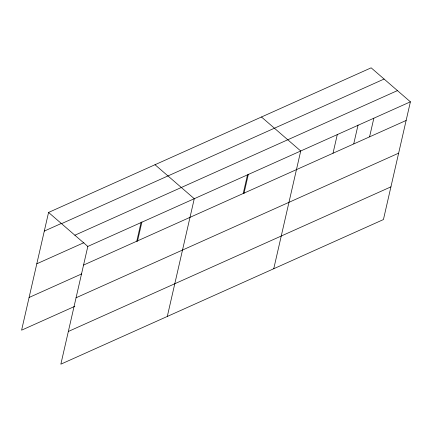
<?xml version="1.0" encoding="UTF-8"?>
<svg xmlns="http://www.w3.org/2000/svg" width="432" height="432" viewBox="0 0 432 432"><rect width="100%" height="100%" fill="white"/><g stroke="black" fill="none" stroke-linecap="round" stroke-linejoin="round"><path stroke-width="0.65" d="M410.4 101.822L87.82 246.434L60.853 364.171L383.432 219.559L410.4 101.822L371.147 67.829L48.568 212.441L21.6 330.178L74.828 306.32M136.777 241.218L141.043 222.572M137.468 241.337L141.923 221.897M167.303 316.445L194.27 198.709L155.018 164.722M243.227 193.493L247.498 174.852M243.923 193.612L248.373 174.177M273.758 268.726L300.721 150.989L261.468 116.996M333.013 153.241L337.284 134.6M353.749 143.797L358.052 125.005M369.571 136.852L373.842 118.211M44.296 231.088L61.425 223.409M61.517 223.663L384.102 79.045M74.866 235.219L397.445 90.601M36.806 263.79L83.916 242.671M83.549 265.075L406.129 120.463M29.09 297.481L81.702 273.893M76.059 297.778L398.639 153.166M68.342 331.468L390.922 186.856M48.568 212.441L87.82 246.434"/></g></svg>
